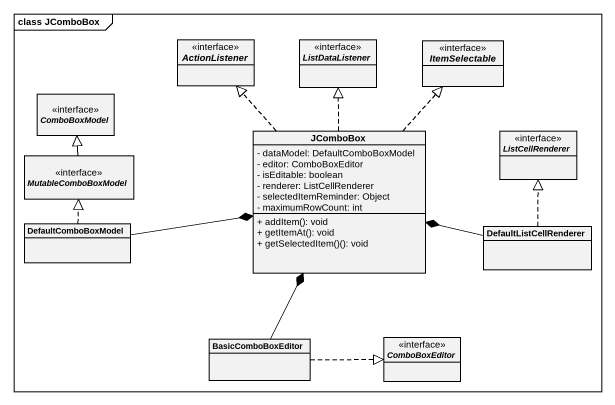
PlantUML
@startuml
mainframe class JComboBox
hide circle
hide empty members
skinparam classAttributeIconSize 0
interface ActionListener <<interface>>
interface ListDataListener <<interface>>
interface ItemSelectable <<interface>>
interface ComboBoxModel <<interface>>
class JComboBox {
  - dataModel: DefaultComboBoxModel
  - editor: ComboBoxEditor
  - isEditable: boolean
  - renderer: ListCellRenderer
  - selectedItemReminder: Object
  - maximumRowCount: int
  + addItem(): void
  + getItemAt(): void
  + getSelectedItem()(): void
}
interface ListCellRenderer <<interface>>
interface MutableComboBoxModel <<interface>>
class DefaultComboBoxModel
class DefaultListCellRenderer
class BasicComboBoxEditor
interface ComboBoxEditor <<interface>>
JComboBox .up.|> ActionListener
JComboBox .up.|> ListDataListener
JComboBox .up.|> ItemSelectable
MutableComboBoxModel -up-|> ComboBoxModel
DefaultComboBoxModel -right-* JComboBox
DefaultComboBoxModel .up.|> MutableComboBoxModel
DefaultListCellRenderer -left-* JComboBox
DefaultListCellRenderer .up.|> ListCellRenderer
BasicComboBoxEditor -up-* JComboBox
BasicComboBoxEditor .right.|> ComboBoxEditor
@enduml
